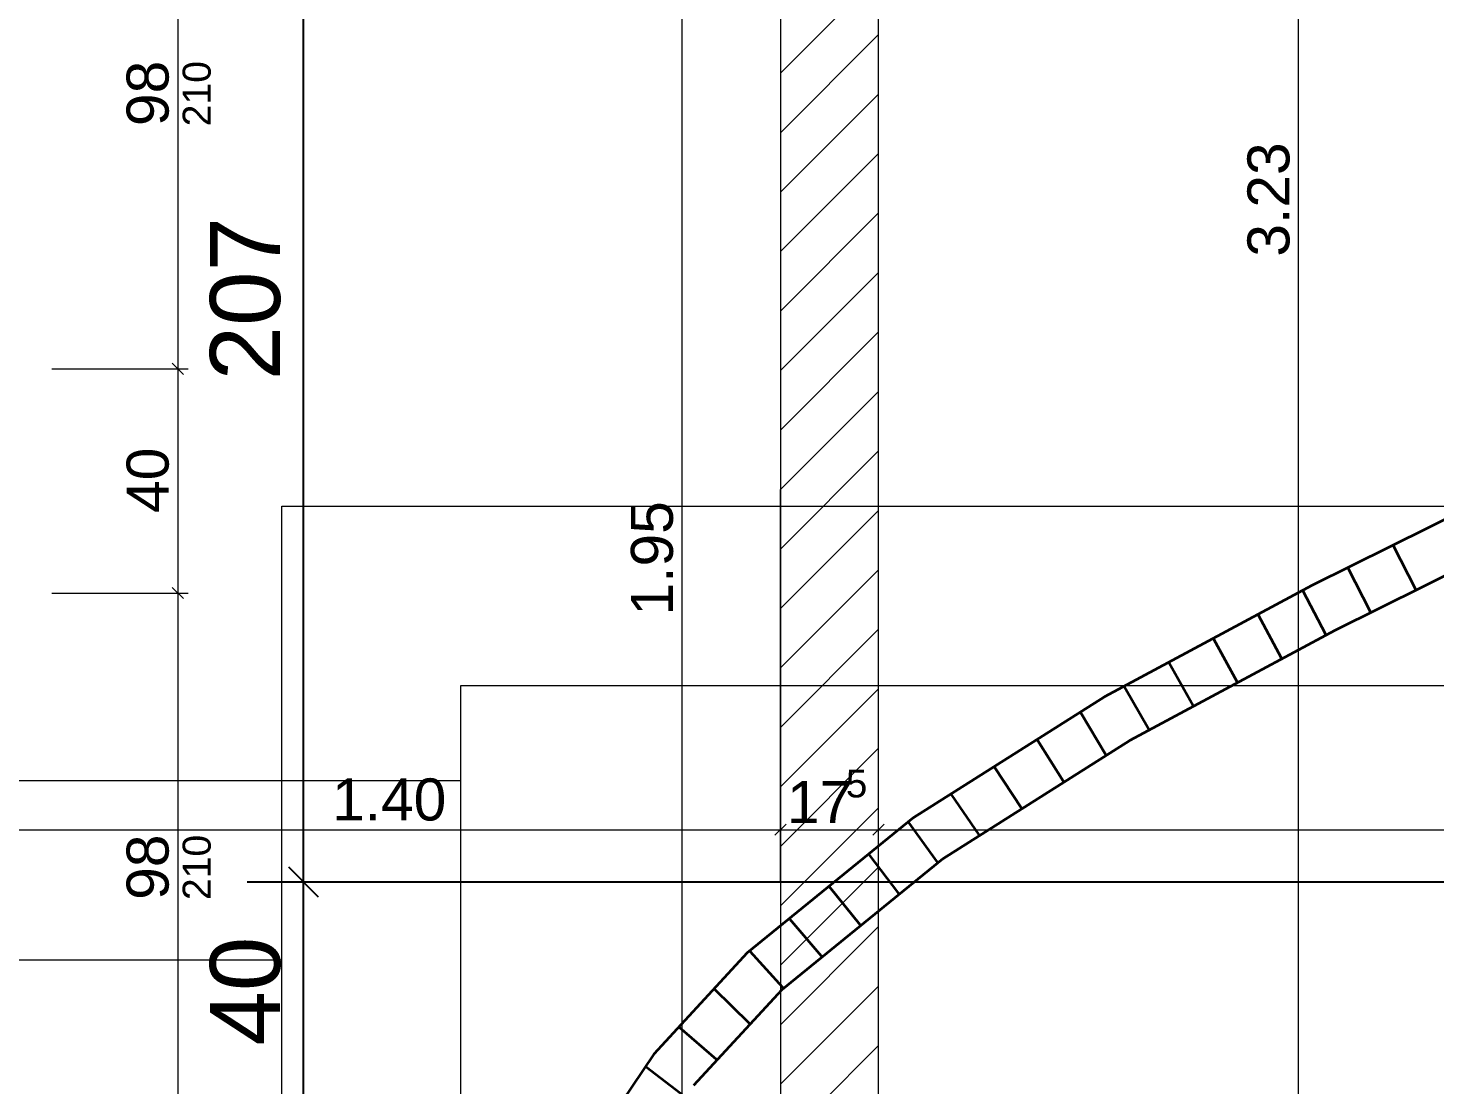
# Model space of a CAD drawing. Extents: x 0 to 1189, y 0 to 841.
# Drawn here: x 138.9 to 189.1, y 534.9 to 572.6 of the extents above; entities that cross this region are included whole.
import ezdxf
from ezdxf.lldxf.tags import DXFTag

# ---------------------------------------------------------------- set-up
doc = ezdxf.new("R2010")
doc.units = 0
doc.layers.get('0').update_dxf_attribs({"lineweight": 35})
for name, color, linetype, lineweight in [('211.6 Mauerwerk Kontur', 7, 'Continuous', 25), ('211.6 Mauerwerk Schraffur', 7, 'Continuous', 25), ('Bemassung', 7, 'Continuous', 25), ('Gebäude Kontur', 7, 'Continuous', 25)]:
    doc.layers.add(name, color=color, linetype=linetype, lineweight=lineweight)
doc.layers.add('L_Abluft_eingelegt', color=7, linetype='fein_strichliert', lineweight=35, true_color=0xffcc00)
doc.layers.add('L_Mass', color=5, linetype='Continuous', lineweight=25, true_color=0x0000ff)
doc.styles.get("Standard").update_dxf_attribs({"font": 'arial.ttf'})
tags = doc.linetypes.add('fein_strichliert', pattern=[4, 1, -2, 1]).pattern_tags.tags
tags[8:9] = [DXFTag(74, 4), DXFTag(75, 0), DXFTag(340, '0'), DXFTag(46, 0.0), DXFTag(50, 0.0), DXFTag(44, 0.0), DXFTag(45, 0.0)]
tags[6:7] = [DXFTag(74, 4), DXFTag(75, 0), DXFTag(340, '0'), DXFTag(46, 0.0), DXFTag(50, 0.0), DXFTag(44, 0.0), DXFTag(45, 0.0)]
tags[4:5] = [DXFTag(74, 4), DXFTag(75, 0), DXFTag(340, '0'), DXFTag(46, 0.0), DXFTag(50, 0.0), DXFTag(44, 0.0), DXFTag(45, 0.0)]
tags = doc.linetypes.add('Strichlin_lang', pattern=[0.5, 0.3, -0.2]).pattern_tags.tags
tags[6:7] = [DXFTag(74, 4), DXFTag(75, 0), DXFTag(340, '0'), DXFTag(46, 1.0), DXFTag(50, 0.0), DXFTag(44, 0.0), DXFTag(45, 0.0)]
tags[4:5] = [DXFTag(74, 4), DXFTag(75, 0), DXFTag(340, '0'), DXFTag(46, 1.0), DXFTag(50, 0.0), DXFTag(44, 0.0), DXFTag(45, 0.0)]

# ---------------------------------------------------------------- blocks, each defined once
blk = doc.blocks.new('Referenz-A0SO6TOG06', base_point=(4.401, 96.704))
at = {"layer": '211.6 Mauerwerk Kontur', "color": 0, "lineweight": 18}
for p, q in [((165.739, 573.141), (165.739, 534.141)), ((169.24, 534.141), (169.24, 573.141))]:
    blk.add_line(p, q, dxfattribs=at)
at = {"layer": '211.6 Mauerwerk Schraffur', "color": 0, "lineweight": 13}
for p, q in [((165.739, 570.983), (167.898, 573.141)), ((165.739, 568.861), (169.24, 572.363)), ((165.739, 566.74), (169.24, 570.241)), ((165.739, 564.619), (169.24, 568.12)), ((165.739, 562.497), (169.24, 565.999)), ((165.739, 560.376), (169.24, 563.877)), ((165.739, 558.255), (169.24, 561.756)), ((165.739, 556.133), (169.24, 559.635)), ((165.739, 554.012), (169.24, 557.514)), ((165.739, 551.891), (169.24, 555.392)), ((165.739, 549.769), (169.24, 553.271)), ((165.739, 547.648), (169.24, 551.15)), ((165.739, 545.527), (169.24, 549.028)), ((165.739, 543.405), (169.24, 546.907)), ((165.739, 541.284), (169.24, 544.786)), ((165.739, 539.163), (169.24, 542.664)), ((165.739, 537.041), (169.24, 540.543)), ((165.739, 534.92), (169.24, 538.422)), ((167.081, 534.141), (169.24, 536.3))]:
    blk.add_line(p, q, dxfattribs=at)
at = {"layer": 'Bemassung', "color": 0, "lineweight": 13}
for p, q in [((184.23, 534.141), (184.23, 598.741)), ((144.23, 580.042), (144.23, 560.442)), ((162.23, 534.141), (162.23, 573.142)), ((139.74, 560.442), (144.605, 560.442)), ((139.74, 560.442), (144.605, 560.442)), ((144.43, 560.242), (144.03, 560.642)), ((144.03, 560.642), (144.43, 560.242)), ((144.23, 560.742), (144.23, 560.442)), ((144.23, 560.442), (144.23, 552.442)), ((144.23, 560.442), (144.23, 560.142)), ((165.739, 543.626), (165.739, 556.141)), ((144.23, 552.742), (144.23, 552.442)), ((139.739, 552.442), (144.605, 552.442)), ((139.739, 552.442), (144.605, 552.442)), ((144.03, 552.642), (144.43, 552.242)), ((144.43, 552.242), (144.03, 552.642)), ((144.23, 552.442), (144.23, 552.142)), ((144.23, 552.442), (144.23, 532.842)), ((165.739, 542.141), (165.739, 544.376)), ((169.24, 542.141), (169.24, 544.376)), ((169.24, 542.141), (169.24, 544.376)), ((137.738, 544.001), (165.739, 544.001)), ((165.439, 544.001), (165.739, 544.001)), ((165.939, 544.201), (165.539, 543.801)), ((165.539, 543.801), (165.939, 544.201)), ((165.739, 544.001), (169.24, 544.001)), ((165.739, 544.001), (166.039, 544.001)), ((168.94, 544.001), (169.24, 544.001)), ((169.44, 544.201), (169.04, 543.801)), ((169.04, 543.801), (169.44, 544.201)), ((169.24, 544.001), (222.639, 544.001)), ((169.24, 544.001), (169.54, 544.001))]:
    blk.add_line(p, q, dxfattribs=at)
at = {"layer": 'Gebäude Kontur', "color": 0, "linetype": 'Strichlin_lang', "lineweight": 13, "ltscale": 0.13}
for p, q in [((147.94, 539.341), (147.941, 555.541)), ((147.941, 555.541), (221.241, 555.539)), ((154.335, 545.741), (154.335, 549.141)), ((154.335, 549.141), (221.24, 549.141)), ((154.336, 545.741), (132.341, 545.742)), ((154.336, 388.637), (154.336, 545.741)), ((147.94, 539.341), (125.94, 539.342)), ((147.935, 382.241), (147.94, 539.341))]:
    blk.add_line(p, q, dxfattribs=at)
at = {"layer": 'Bemassung', "color": 0, "linetype": 'Continuous', "lineweight": 13, "ltscale": 0.13, "char_height": 1.5, "attachment_point": 1, "rotation": 90}
for s, insert in [('{\\fArial;98}', (142.403, 569.098)), ('{\\fArial;3.23}', (182.403, 564.439)), ('{\\fArial;40}', (142.403, 555.298)), ('{\\fArial;1.95}', (160.401, 551.64)), ('{\\fArial;98}', (142.403, 541.498))]:
    blk.add_mtext(s, dxfattribs=dict(at, insert=insert))
at = {"layer": 'Bemassung', "color": 0, "lineweight": 13, "char_height": 1, "attachment_point": 1, "rotation": 90}
for insert in [(144.404, 569.088), (144.404, 541.488)]:
    blk.add_mtext('{\\fArial;210}', dxfattribs=dict(at, insert=insert))
at = {"layer": 'Bemassung', "color": 0, "linetype": 'Continuous', "lineweight": 13, "ltscale": 0.13, "attachment_point": 1}
for s, insert, char_height in [('{\\fArial;1.40}', (149.736, 545.829), 1.5), ('{\\fArial;17}', (165.968, 545.736), 1.5), ('{\\fArial;5}', (168.07, 546.141), 0.99)]:
    blk.add_mtext(s, dxfattribs=dict(at, insert=insert, char_height=char_height))
blk = doc.blocks.new('Lüftungsrohr ComfoTube 90_ Rolle à 50 m-A0SO6TUG06', base_point=(154.799, 498.691))
at = {"color": 0, "linetype": 'ByBlock', "lineweight": -2, "ltscale": 0.35}
for p, q in [((192.38, 556.527), (184.7, 552.708)), ((193.18, 554.916), (185.526, 551.11)), ((188.409, 552.573), (187.617, 554.129)), ((186.8, 551.773), (186.003, 553.327)), ((184.7, 552.708), (177.3, 548.734)), ((185.197, 550.964), (184.393, 552.513)), ((183.62, 550.116), (182.798, 551.657)), ((185.526, 551.11), (178.207, 547.179)), ((182.043, 549.269), (181.204, 550.801)), ((180.465, 548.422), (179.61, 549.945)), ((177.3, 548.734), (170.477, 544.425)), ((178.888, 547.575), (178.016, 549.088)), ((177.35, 546.67), (176.454, 548.168)), ((178.207, 547.179), (171.528, 542.962)), ((175.844, 545.718), (174.916, 547.197)), ((174.337, 544.767), (173.379, 546.226)), ((172.831, 543.816), (171.841, 545.255)), ((170.477, 544.425), (164.547, 539.608)), ((171.34, 542.845), (170.319, 544.261)), ((171.528, 542.962), (165.782, 538.293)), ((169.963, 541.724), (168.902, 543.112)), ((168.585, 540.604), (167.486, 541.962)), ((167.206, 539.485), (166.07, 540.811)), ((164.547, 539.608), (161.22, 535.998)), ((165.828, 538.366), (164.655, 539.66)), ((165.782, 538.293), (162.635, 534.878)), ((164.635, 537.089), (163.388, 538.311)), ((163.452, 535.805), (162.132, 536.948)), ((161.22, 535.998), (158.531, 532.025)), ((162.327, 534.474), (160.94, 535.534))]:
    blk.add_line(p, q, dxfattribs=at)
blk = doc.blocks.new('Maß-A0SO6TV006', base_point=(141.629, 455.611))
at = {"color": 0, "linetype": 'ByBlock', "lineweight": -2, "ltscale": 0.25}
for p, q in [((148.712, 456.141), (148.712, 733.42)), ((148.182, 542.67), (149.242, 541.61)), ((146.712, 542.14), (214.638, 542.14))]:
    blk.add_line(p, q, dxfattribs=at)
at = {"color": 0, "linetype": 'ByBlock', "lineweight": -2, "ltscale": 0.25, "char_height": 2.5, "attachment_point": 1, "rotation": 90}
for s, insert in [('{\\fArial;207}', (145.379, 560.028)), ('{\\fArial;40}', (145.379, 536.301))]:
    blk.add_mtext(s, dxfattribs=dict(at, insert=insert))

msp = doc.modelspace()

# ---------------------------------------------------------------- block references
at = {"color": 8, "lineweight": 25, "ltscale": 0.25, "true_color": 0x808080}
msp.add_blockref('Referenz-A0SO6TOG06', (4.401, 96.704), dxfattribs=at)
at = {"layer": 'L_Abluft_eingelegt', "linetype": 'Continuous', "ltscale": 0.35}
msp.add_blockref('Lüftungsrohr ComfoTube 90_ Rolle à 50 m-A0SO6TUG06', (154.799, 498.691), dxfattribs=at)
at = {"layer": 'L_Mass', "ltscale": 0.25}
msp.add_blockref('Maß-A0SO6TV006', (141.629, 455.611), dxfattribs=at)

doc.saveas('drawing.dxf')
